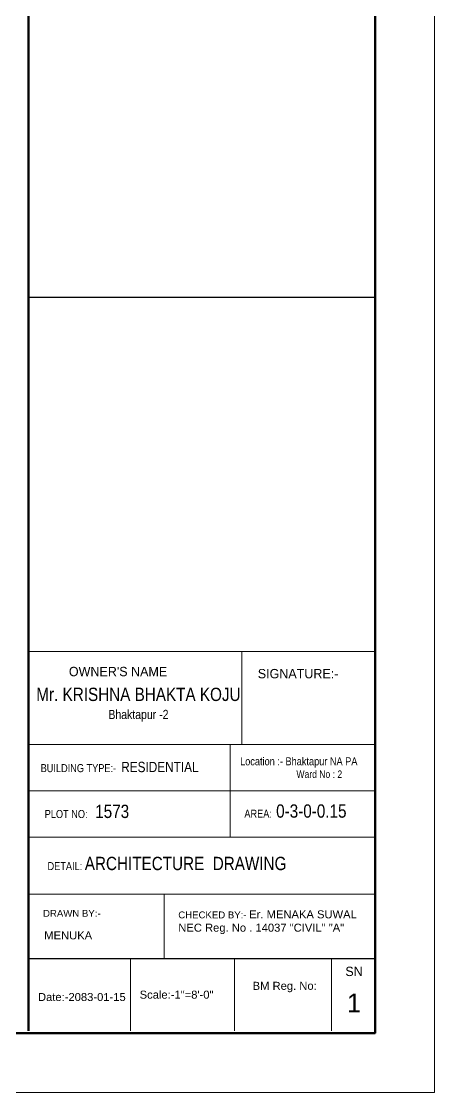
# Model space of a CAD drawing. Header units: inches. Extents: x -12071822 to 12321209, y -1222525 to 1319227.
# Drawn here: x 125730 to 126091, y 36139 to 37076 of the extents above; entities that cross this region are included whole.
import ezdxf

# ---------------------------------------------------------------- set-up
doc = ezdxf.new("R2010")
doc.units = ezdxf.units.IN
doc.header["$MEASUREMENT"] = 0
for name, color, linetype, lineweight in [('BORDER', 7, 'Continuous', 60), ('Sill', 4, 'Continuous', 0), ('Window', 3, 'Continuous', 0)]:
    doc.layers.add(name, color=color, linetype=linetype, lineweight=lineweight)
doc.styles.add('PAGE LAYOUT', font='comic.ttf', dxfattribs={"height": 8})
doc.styles.get("Standard").update_dxf_attribs({"font": 'arial.ttf'})
doc.styles.add('style4', font='ARIALN.TTF', dxfattribs={"height": 11})

msp = doc.modelspace()

# ---------------------------------------------------------------- linework, layer by layer
msp.add_line((125736.18, 36256.56), (126039, 36256.56))
at = {"layer": 'BORDER'}
msp.add_line((125736.16, 36193.34), (125736.16, 38282.19), dxfattribs=at)
at = {"layer": 'BORDER', "lineweight": 25}
msp.add_line((126038.98, 36834.66), (125736.16, 36834.66), dxfattribs=at)
at = {"layer": 'BORDER'}
msp.add_lwpolyline([(126038.98, 38282.19), (126038.98, 36191.34), (122976.14, 36191.34), (122976.14, 38282.19)], close=True, dxfattribs=at)
at = {"layer": 'Window'}
for p, q in [((125736.16, 36525.12), (126038.98, 36525.12)), ((125922.63, 36525.12), (125922.63, 36443.9)), ((125736.16, 36443.9), (126038.98, 36443.9)), ((125912.34, 36443.85), (125912.34, 36362.58)), ((125736.16, 36403.24), (126038.98, 36403.24)), ((125736.16, 36362.58), (126038.98, 36362.58)), ((125736.16, 36362.58), (126038.98, 36362.58)), ((125736.18, 36312.89), (126039, 36312.89)), ((125854.81, 36312.89), (125854.81, 36256.56)), ((125736.18, 36256.56), (126039, 36256.56)), ((125825.26, 36256.56), (125825.26, 36193.34)), ((125916.36, 36193.34), (125916.36, 36256.56)), ((126001.03, 36193.34), (126001.03, 36256.56))]:
    msp.add_line(p, q, dxfattribs=at)
msp.add_lwpolyline([(126090.98, 38334.19), (126090.98, 36139.34), (122924.14, 36139.34), (122924.14, 38334.19)], close=True, dxfattribs=at)

# ---------------------------------------------------------------- texts
at = {"style": 'style4'}
for s, insert, char_height, width, attachment_point in [('{\\H0.9696x;Mr. KRISHNA BHAKTA KOJU\\P\\H0.6876x;Bhaktapur -2}', (125832.3, 36463.64), 12, 185.7166, 8), ('BUILDING TYPE:-  {\\H1.286x;RESIDENTIAL}', (125815.86, 36419.47), 7, 141.7972, 8), ('Location :- Bhaktapur NA PA ', (125921.1, 36432.58), 7, 141.7972, 1), ('Ward No : 2  ', (125990.29, 36417.74), 6.5364, 82.3747, 5), ('PLOT NO:   {\\H1.662x;1573}', (125750.42, 36391.11), 7, 103.6204, 1), ('AREA:{\\H1.662x; 0-3-0-0.15}', (125924.83, 36391.4), 7, 149.2127, 1), ('{\\H0.4978x;DETAIL: \\H1.662x;ARCHITECTURE  DRAWING }', (125752.9, 36345.54), 14.0625, 274.6325, 1)]:
    msp.add_mtext(s, dxfattribs=dict(at, insert=insert, char_height=char_height, width=width, attachment_point=attachment_point))
for s, insert, char_height, width, attachment_point in [('{\\fArial|b0|i0|c0|p34;DRAWN BY:-}', (125748.96, 36299.05), 6, 255.1453, 1), ('CHECKED BY:- {\\H1.167x;Er. MENAKA SUWAL\\PNEC Reg. No . 14037 "CIVIL" "A"}', (125867.11, 36298.74), 6, 209.7353, 1), ('{\\H1.167x;MENUKA}', (125750.01, 36280.34), 6, 85.7429, 1), ('{\\fArial|b0|i0|c0|p34;Scale:-1"=8\'-0"}', (125833.34, 36228.48), 7, 178.5756, 1), ('\\A1; BM Reg. No:', (125958.7, 36236.2), 7, 178.5756, 2), ('Date:-2083-01-15', (125744.54, 36226.42), 7, 178.5756, 1)]:
    msp.add_mtext(s, dxfattribs=dict(insert=insert, char_height=char_height, width=width, attachment_point=attachment_point))
at = {"layer": 'Sill', "style": 'PAGE LAYOUT'}
for s, insert, char_height, width, attachment_point in [("OWNER'S NAME", (125771.55, 36511.67), 8.1728, 144.86, 1), ('SIGNATURE:-', (125936.55, 36509.83), 8.1728, 144.86, 1), ('SN', (126020.65, 36245.28), 8.173, 26.3998, 5), ('1', (126020.63, 36217.79), 16.35, 52.7996, 5)]:
    msp.add_mtext(s, dxfattribs=dict(at, insert=insert, char_height=char_height, width=width, attachment_point=attachment_point))

doc.saveas('drawing.dxf')
